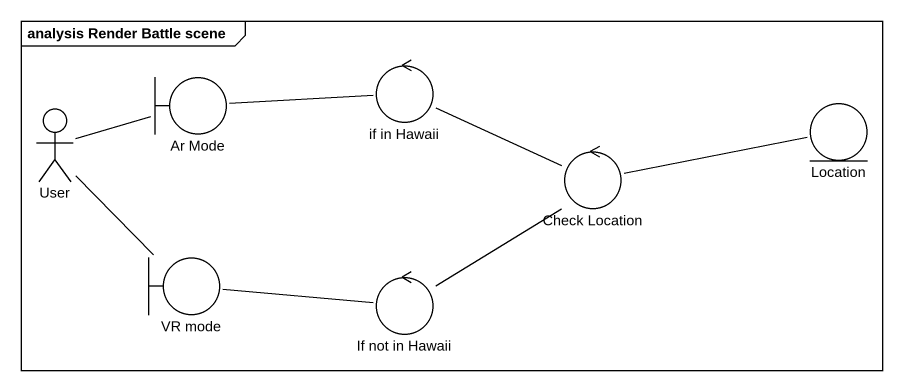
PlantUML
@startuml
mainframe analysis Render Battle scene
boundary "Ar Mode" as Ar_Mode
control "if in Hawaii" as if_in_Hawaii
actor User
entity Location
control "Check Location" as Check_Location
boundary "VR mode" as VR_mode
control "If not in Hawaii" as If_not_in_Hawaii
Ar_Mode -right- if_in_Hawaii
if_in_Hawaii -right- Check_Location
User -right- Ar_Mode
User -- VR_mode
Location -left- Check_Location
Check_Location -- If_not_in_Hawaii
VR_mode -right- If_not_in_Hawaii
@enduml
